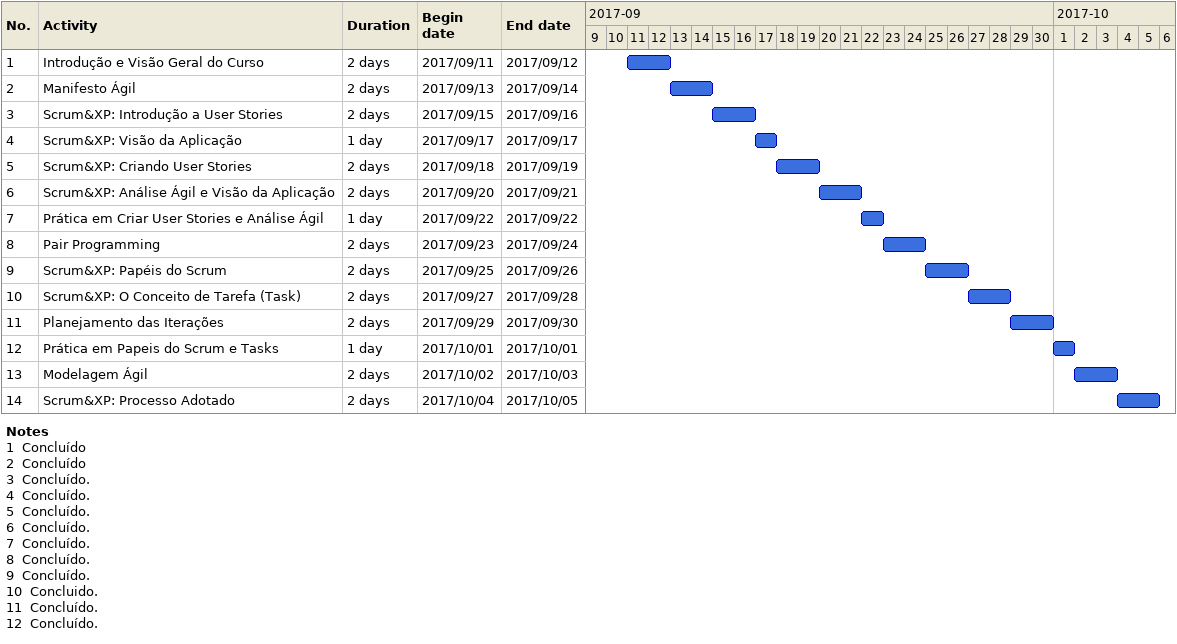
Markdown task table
| ID | Task | Duration | Start | Finish |
|---|---|---|---|---|
| 1 | Introdução e Visão Geral do Curso | 2d | 2017-09-11 | 2017-09-12 |
| 2 | Manifesto Ágil | 2d | 2017-09-13 | 2017-09-14 |
| 3 | Scrum&XP: Introdução a User Stories | 2d | 2017-09-15 | 2017-09-16 |
| 4 | Scrum&XP: Visão da Aplicação | 1d | 2017-09-17 | 2017-09-17 |
| 5 | Scrum&XP: Criando User Stories | 2d | 2017-09-18 | 2017-09-19 |
| 6 | Scrum&XP: Análise Ágil e Visão da Aplicação | 2d | 2017-09-20 | 2017-09-21 |
| 7 | Prática em Criar User Stories e Análise Ágil | 1d | 2017-09-22 | 2017-09-22 |
| 8 | Pair Programming | 2d | 2017-09-23 | 2017-09-24 |
| 9 | Scrum&XP: Papéis do Scrum | 2d | 2017-09-25 | 2017-09-26 |
| 10 | Scrum&XP: O Conceito de Tarefa (Task) | 2d | 2017-09-27 | 2017-09-28 |
| 11 | Planejamento das Iterações | 2d | 2017-09-29 | 2017-09-30 |
| 12 | Prática em Papeis do Scrum e Tasks | 1d | 2017-10-01 | 2017-10-01 |
| 13 | Modelagem Ágil | 2d | 2017-10-02 | 2017-10-03 |
| 14 | Scrum&XP: Processo Adotado | 2d | 2017-10-04 | 2017-10-05 |

Notes
- 1: Concluído
- 2: Concluído
- 3: Concluído.
- 4: Concluído.
- 5: Concluído.
- 6: Concluído.
- 7: Concluído.
- 8: Concluído.
- 9: Concluído.
- 10: Concluido.
- 11: Concluído.
- 12: Concluído.
